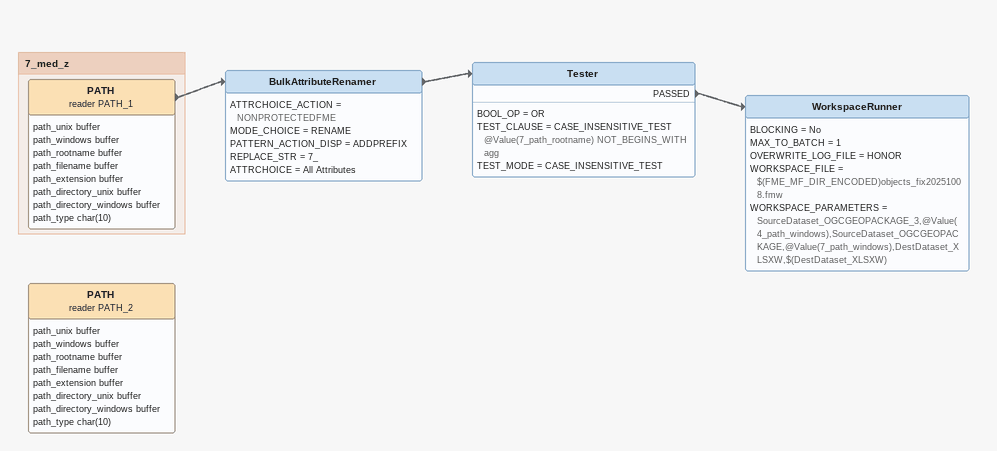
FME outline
BulkAttributeRenamer
    ATTRCHOICE_ACTION = NONPROTECTEDFME
    MODE_CHOICE = RENAME
    PATTERN_ACTION_DISP = ADDPREFIX
    REPLACE_STR = 7_
    ATTRCHOICE = All Attributes
    -> Tester
Tester
    BOOL_OP = OR
    TEST_CLAUSE = CASE_INSENSITIVE_TEST @Value(7_path_rootname) NOT_BEGINS_WITH agg
    TEST_MODE = CASE_INSENSITIVE_TEST
    PASSED -> WorkspaceRunner
WorkspaceRunner
    BLOCKING = No
    MAX_TO_BATCH = 1
    OVERWRITE_LOG_FILE = HONOR
    WORKSPACE_FILE = $(FME_MF_DIR_ENCODED)objects_fix20251008.fmw
    WORKSPACE_PARAMETERS = SourceDataset_OGCGEOPACKAGE_3,@Value(4_path_windows),SourceDataset_OGCGEOPACKAGE,@Value(7_path_windows),DestDataset_XLSXW,$(DestDataset_XLSXW)
PATH (reader PATH_2)
    attributes: path_unix buffer, path_windows buffer, path_rootname buffer, path_filename buffer, path_extension buffer, path_directory_unix buffer, path_directory_windows buffer, path_type char(10)

Bookmark: 7_med_z
PATH (reader PATH_1)
    attributes: path_unix buffer, path_windows buffer, path_rootname buffer, path_filename buffer, path_extension buffer, path_directory_unix buffer, path_directory_windows buffer, path_type char(10)
    -> BulkAttributeRenamer
